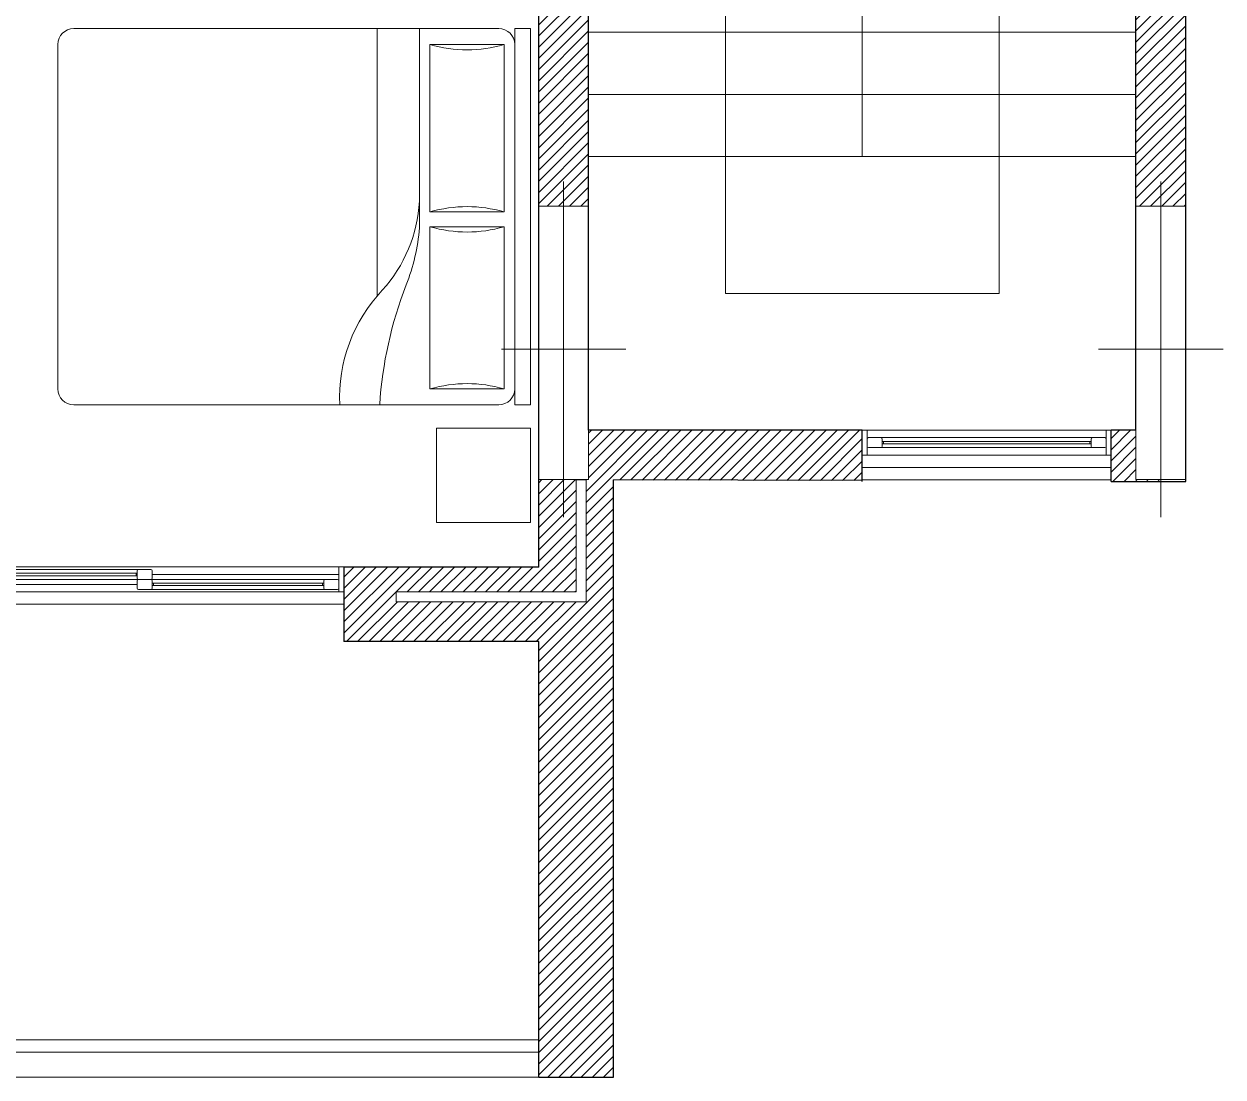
# Model space of a CAD drawing. Header units: millimetres. Extents: x 5985 to 6342, y 1020 to 1088.
# Drawn here: x 6167.308 to 6172.127, y 1068.685 to 1072.918 of the extents above; entities that cross this region are included whole.
import ezdxf

# ---------------------------------------------------------------- set-up
doc = ezdxf.new("R2010")
doc.units = ezdxf.units.MM
for name, color, linetype, lineweight in [('03_CIVIL EXIST A DECLARAR', 6, 'Continuous', 15), ('07_CIVIL VISTAS MEDIA', 251, 'Continuous', 5), ('08_CIVIL VISTAS FINO', 143, 'Continuous', 9), ('09_CIVIL PROYECCIONES', 230, 'Continuous', 5), ('COLUMNAS_EJES', 252, 'Continuous', 9), ('MISC MUEBLES', 143, 'Continuous', 9), ('MUROS', 131, 'Continuous', 9), ('PILAR_HORMIGON', 2, 'Continuous', 20)]:
    doc.layers.add(name, color=color, linetype=linetype, lineweight=lineweight)
doc.layers.add('Paredes', color=250, linetype='Continuous')

# ---------------------------------------------------------------- blocks, each defined once
blk = doc.blocks.new('Ejes de la columna')
at = {"layer": 'COLUMNAS_EJES'}
for p, q in [((0, -0.5), (0, 0.5)), ((-0.5, 0), (0.5, 0))]:
    blk.add_line(p, q, dxfattribs=at)
blk = doc.blocks.new('ventana 1.6')
at = {"layer": '07_CIVIL VISTAS MEDIA', "linetype": 'Continuous'}
for p, q in [((924.7824, -27.1404), (924.0924, -27.1404)), ((924.0924, -27.1404), (924.7824, -27.1404)), ((924.7824, -27.1504), (924.0924, -27.1504)), ((924.0974, -27.1404), (924.0974, -27.1504)), ((924.7774, -27.1404), (924.7774, -27.1504)), ((925.5324, -27.1804), (924.8424, -27.1804)), ((924.8424, -27.1804), (925.5324, -27.1804)), ((925.5324, -27.1904), (924.8424, -27.1904)), ((924.8474, -27.1804), (924.8474, -27.1904)), ((925.5274, -27.1804), (925.5274, -27.1904)), ((925.6124, -27.2654), (924.0124, -27.2654)), ((925.6124, -27.2654), (924.0124, -27.2654))]:
    blk.add_line(p, q, dxfattribs=at)
at = {"layer": '09_CIVIL PROYECCIONES', "linetype": 'Continuous'}
for p, q in [((925.6124, -27.1154), (924.0124, -27.1154)), ((925.6124, -27.1154), (924.0124, -27.1154)), ((924.0324, -27.1154), (924.0124, -27.1154)), ((924.0124, -27.2154), (924.0124, -27.1154)), ((924.0124, -27.2154), (924.0124, -27.1154)), ((925.5924, -27.1154), (924.0324, -27.1154)), ((924.0324, -27.2154), (924.0324, -27.1154)), ((924.0374, -27.1254), (924.0874, -27.1254)), ((924.0874, -27.1254), (924.7874, -27.1254)), ((924.7874, -27.1254), (924.8374, -27.1254)), ((925.5924, -27.1154), (925.6124, -27.1154)), ((925.5924, -27.1154), (925.5924, -27.2154)), ((925.6124, -27.2154), (925.6124, -27.1154)), ((925.6124, -27.1654), (925.6124, -27.1154)), ((924.0874, -27.1654), (924.0374, -27.1654)), ((924.7874, -27.1654), (924.0874, -27.1654)), ((924.0924, -27.1604), (924.0924, -27.1304)), ((924.0924, -27.1404), (924.0924, -27.1454)), ((924.0924, -27.1404), (924.0924, -27.1504)), ((924.7824, -27.1604), (924.7824, -27.1304)), ((924.7824, -27.1454), (924.7824, -27.1404)), ((924.7824, -27.1404), (924.7824, -27.1504)), ((924.7824, -27.2004), (924.7824, -27.1704)), ((924.8374, -27.1654), (924.7874, -27.1654)), ((924.8374, -27.1654), (924.7874, -27.1654)), ((925.5374, -27.1654), (924.8374, -27.1654)), ((924.8424, -27.1604), (924.8424, -27.1304)), ((924.8424, -27.1454), (925.5924, -27.1454)), ((924.8424, -27.2004), (924.8424, -27.1704)), ((925.5324, -27.2004), (925.5324, -27.1704)), ((925.5874, -27.1654), (925.5374, -27.1654)), ((925.6124, -27.1654), (925.6124, -27.2154)), ((924.0324, -27.2154), (924.0124, -27.2154)), ((924.7824, -27.1854), (924.0324, -27.1854)), ((924.0324, -27.2154), (925.5924, -27.2154)), ((924.7874, -27.2054), (924.8374, -27.2054)), ((924.8374, -27.2054), (925.5374, -27.2054)), ((924.8424, -27.1804), (924.8424, -27.1854)), ((924.8424, -27.1804), (924.8424, -27.1904)), ((925.5324, -27.1854), (925.5324, -27.1804)), ((925.5324, -27.1804), (925.5324, -27.1904)), ((925.5374, -27.2054), (925.5874, -27.2054)), ((925.5924, -27.2154), (925.6124, -27.2154))]:
    blk.add_line(p, q, dxfattribs=at)
for centre, start, end in [((924.0374, -27.1304), 90, 180), ((924.0874, -27.1304), 0, 90), ((924.7874, -27.1304), 90, 180), ((924.8374, -27.1304), 0, 90), ((924.0374, -27.1604), 180, 270), ((924.0874, -27.1604), 270, 0), ((924.7874, -27.1604), 180, 270), ((924.7874, -27.1704), 90, 180), ((924.8374, -27.1604), 270, 0), ((924.8374, -27.1704), 0, 90), ((925.5374, -27.1704), 90, 180), ((925.5874, -27.1704), 0, 90), ((924.7874, -27.2004), 180, 270), ((924.8374, -27.2004), 270, 0), ((925.5374, -27.2004), 180, 270), ((925.5874, -27.2004), 270, 0)]:
    blk.add_arc(centre, 0.005, start, end, dxfattribs=at)

msp = doc.modelspace()

# ---------------------------------------------------------------- hatches: boundary and pattern name
at = {"layer": '07_CIVIL VISTAS MEDIA'}
h = msp.add_hatch(dxfattribs=at)
h.set_pattern_fill('ANSI31', color=18, scale=0.01)
h.set_pattern_definition([(45, (-142.90841, -188.426323), (-0.0224506403, 0.0224506403), [])])
h.paths.add_polyline_path([(6169.5771, 1076.2347), (6168.5613, 1076.2347), (6168.5613, 1076.0347), (6169.3771, 1076.0347), (6169.3771, 1075.0599), (6169.5771, 1075.0599), (6169.5771, 1075.2347), (6170.6771, 1075.2347), (6170.6771, 1076.0847), (6170.7771, 1076.0847), (6170.7771, 1076.2347), (6170.5271, 1076.2347), (6170.5271, 1075.6347), (6169.5771, 1075.6347)])
h.paths.add_polyline_path([(6169.5771, 1075.5347), (6170.5271, 1075.5347), (6170.5271, 1075.3347), (6169.5771, 1075.3347)], flags=16)
h.paths.add_polyline_path([(6169.5771, 1074.4599), (6169.3771, 1074.4599), (6169.3771, 1074.4347), (6168.6771, 1074.4347), (6168.6771, 1074.8347), (6169.3771, 1074.8347), (6169.3771, 1074.9347), (6168.5771, 1074.9347), (6168.5771, 1074.4347), (6167.4771, 1074.4347), (6167.4771, 1074.5347), (6167.4471, 1074.5347), (6167.4471, 1073.9347), (6167.4071, 1073.9347), (6167.4071, 1074.5347), (6167.3771, 1074.5347), (6167.3771, 1073.7347), (6167.4771, 1073.7347), (6167.4771, 1074.3347), (6169.3771, 1074.3347), (6169.3771, 1072.185), (6169.5771, 1072.185)])
h.paths.add_polyline_path([(6171.9771, 1074.4599), (6171.7771, 1074.4599), (6171.7771, 1072.185), (6171.9771, 1072.185)])
h.paths.add_polyline_path([(6170.6771, 1071.2847), (6169.5771, 1071.2847), (6169.5771, 1071.0861), (6169.5671, 1071.0861), (6169.5671, 1070.5947), (6168.8036, 1070.5947), (6168.8036, 1070.6347), (6169.5271, 1070.6347), (6169.5271, 1071.0861), (6169.3771, 1071.0861), (6169.3771, 1070.7347), (6168.5936, 1070.7347), (6168.5936, 1070.6347), (6168.5936, 1070.4347), (6169.3771, 1070.4347), (6169.3771, 1068.6847), (6169.6771, 1068.6847), (6169.6771, 1071.0847), (6170.6771, 1071.0819)])
h = msp.add_hatch(dxfattribs=at)
h.set_pattern_fill('ANSI31', color=18, scale=0.01)
h.paths.add_polyline_path([(6171.7771, 1071.2847), (6171.6771, 1071.2847), (6171.6771, 1071.2347), (6171.6771, 1071.1847), (6171.6771, 1071.079), (6171.8771, 1071.079), (6171.8771, 1071.0861), (6171.7771, 1071.0861)])

# ---------------------------------------------------------------- linework, layer by layer
at = {"layer": '03_CIVIL EXIST A DECLARAR'}
for p, q in [((6170.1271, 1071.8347), (6170.1271, 1074.1347)), ((6171.2271, 1074.1347), (6171.2271, 1071.8347)), ((6171.2271, 1071.8347), (6170.1271, 1071.8347)), ((6169.5271, 1071.0847), (6169.5271, 1070.6347)), ((6169.5671, 1071.0847), (6169.5271, 1071.0847)), ((6169.5671, 1071.0847), (6169.5671, 1070.5947)), ((6169.5271, 1070.6347), (6168.8036, 1070.6347)), ((6168.8036, 1070.5947), (6168.8036, 1070.6347)), ((6169.5671, 1070.5947), (6168.8036, 1070.5947))]:
    msp.add_line(p, q, dxfattribs=at)
at = {"layer": '07_CIVIL VISTAS MEDIA'}
for p, q in [((6170.6771, 1074.1347), (6170.6771, 1072.3847)), ((6170.6771, 1072.8847), (6171.7771, 1072.8847)), ((6170.6771, 1072.6347), (6171.7771, 1072.6347)), ((6171.7771, 1072.3847), (6169.5771, 1072.3847)), ((6171.6771, 1071.0847), (6170.6771, 1071.0847)), ((6150.3771, 1068.6847), (6169.3771, 1068.6847))]:
    msp.add_line(p, q, dxfattribs=at)
at = {"layer": '08_CIVIL VISTAS FINO'}
for p, q in [((6169.5771, 1072.8847), (6170.6771, 1072.8847)), ((6169.5771, 1072.6347), (6170.6771, 1072.6347)), ((6150.3771, 1068.8347), (6169.3771, 1068.8347)), ((6150.3771, 1068.7847), (6169.3771, 1068.7847))]:
    msp.add_line(p, q, dxfattribs=at)
at = {"layer": 'MISC MUEBLES'}
for p, q in [((6169.2165, 1072.8988), (6167.508, 1072.8988)), ((6168.7272, 1071.8259), (6168.7272, 1072.8988)), ((6168.8974, 1072.0983), (6168.8974, 1072.8988)), ((6169.2803, 1071.3868), (6169.2803, 1072.8988)), ((6169.2803, 1072.8988), (6169.3441, 1072.8988)), ((6169.3441, 1071.3868), (6169.3441, 1072.8988)), ((6167.4441, 1072.835), (6167.4441, 1071.4506)), ((6168.9399, 1072.1622), (6168.9399, 1072.835)), ((6168.9399, 1072.835), (6169.2378, 1072.835)), ((6169.2378, 1072.835), (6169.2378, 1072.1622)), ((6169.2378, 1072.1622), (6168.9399, 1072.1622)), ((6168.9399, 1071.4506), (6168.9399, 1072.1025)), ((6168.9399, 1072.1025), (6169.2378, 1072.1025)), ((6169.2378, 1072.1025), (6169.2378, 1071.4506)), ((6169.2378, 1071.4506), (6168.9399, 1071.4506)), ((6167.508, 1071.3868), (6169.2165, 1071.3868)), ((6169.2803, 1071.3868), (6169.3441, 1071.3868)), ((6168.9661, 1071.2923), (6169.3441, 1071.2923)), ((6168.9661, 1070.9143), (6168.9661, 1071.2923)), ((6169.3441, 1070.9143), (6169.3441, 1071.2923)), ((6171.6771, 1071.2847), (6170.6771, 1071.2847)), ((6171.6771, 1071.2847), (6170.6771, 1071.2847)), ((6170.6971, 1071.2847), (6170.6771, 1071.2847)), ((6170.6771, 1071.1847), (6170.6771, 1071.2847)), ((6170.6771, 1071.1847), (6170.6771, 1071.2847)), ((6170.6971, 1071.1847), (6170.6971, 1071.2847)), ((6171.6571, 1071.2847), (6171.6771, 1071.2847)), ((6171.6571, 1071.2847), (6171.6571, 1071.1847)), ((6171.6771, 1071.1847), (6171.6771, 1071.2847)), ((6171.6771, 1071.2347), (6171.6771, 1071.2847)), ((6170.7021, 1071.2547), (6170.7521, 1071.2547)), ((6170.7521, 1071.2147), (6170.7021, 1071.2147)), ((6170.7521, 1071.2547), (6171.6021, 1071.2547)), ((6171.6021, 1071.2147), (6170.7521, 1071.2147)), ((6170.7571, 1071.2197), (6170.7571, 1071.2497)), ((6171.5971, 1071.2397), (6170.7571, 1071.2397)), ((6170.7571, 1071.2397), (6170.7571, 1071.2347)), ((6170.7571, 1071.2397), (6171.5971, 1071.2397)), ((6170.7571, 1071.2397), (6170.7571, 1071.2297)), ((6171.5971, 1071.2297), (6170.7571, 1071.2297)), ((6170.7621, 1071.2397), (6170.7621, 1071.2297)), ((6171.5921, 1071.2397), (6171.5921, 1071.2297)), ((6171.5971, 1071.2197), (6171.5971, 1071.2497)), ((6171.5971, 1071.2347), (6171.5971, 1071.2397)), ((6171.5971, 1071.2397), (6171.5971, 1071.2297)), ((6171.6021, 1071.2547), (6171.6521, 1071.2547)), ((6171.6521, 1071.2147), (6171.6021, 1071.2147)), ((6171.6571, 1071.2197), (6171.6571, 1071.2497)), ((6171.6771, 1071.2347), (6171.6771, 1071.1847)), ((6170.6771, 1071.1847), (6171.6571, 1071.1847)), ((6170.6971, 1071.1847), (6170.6771, 1071.1847)), ((6171.6571, 1071.1847), (6171.6771, 1071.1847)), ((6171.6771, 1071.1347), (6170.6771, 1071.1347)), ((6171.6771, 1071.1347), (6170.6771, 1071.1347)), ((6168.9661, 1070.9143), (6169.3441, 1070.9143))]:
    msp.add_line(p, q, dxfattribs=at)
for centre, radius, start, end in [((6167.508, 1072.835), 0.0638, 90, 180), ((6169.2165, 1072.835), 0.0638, 0, 90), ((6169.0888, 1073.3456), 0.5319, 253.7398, 286.2602), ((6168.3167, 1072.2368), 0.5815, 317.9342, 356.8337), ((6169.0888, 1071.6515), 0.5319, 73.7398, 106.2602), ((6168.1231, 1072.1564), 0.7765, 338.2324, 355.7082), ((6169.0888, 1072.6131), 0.5319, 253.7398, 286.2602), ((6169.2061, 1071.4147), 0.6297, 136.6194, 182.5399), ((6170.3591, 1071.2813), 1.6247, 158.8147, 176.2781), ((6169.0888, 1070.94), 0.5319, 73.7398, 106.2602), ((6167.508, 1071.4506), 0.0638, 180, 270), ((6169.2165, 1071.4506), 0.0638, 270, 0), ((6170.7021, 1071.2497), 0.005, 90, 180), ((6170.7021, 1071.2197), 0.005, 180, 270), ((6170.7521, 1071.2497), 0.005, 0, 90), ((6170.7521, 1071.2197), 0.005, 270, 0), ((6171.6021, 1071.2497), 0.005, 90, 180), ((6171.6021, 1071.2197), 0.005, 180, 270), ((6171.6521, 1071.2497), 0.005, 0, 90), ((6171.6521, 1071.2197), 0.005, 270, 0)]:
    msp.add_arc(centre, radius, start, end, dxfattribs=at)
at = {"layer": 'Paredes', "color": 18}
for p, q in [((6171.9771, 1071.079), (6171.9771, 1077.5347)), ((6171.7771, 1071.2847), (6171.7771, 1077.3347)), ((6169.5771, 1071.2847), (6169.5771, 1075.2347)), ((6169.3771, 1070.7347), (6169.3771, 1074.3347)), ((6170.6771, 1071.2847), (6169.5771, 1071.2847)), ((6170.6771, 1071.079), (6170.6771, 1071.2847)), ((6171.7771, 1071.2847), (6171.6771, 1071.2847)), ((6171.6771, 1071.079), (6171.6771, 1071.2847)), ((6170.6771, 1071.0819), (6169.6771, 1071.0847)), ((6169.6771, 1068.6847), (6169.6771, 1071.0847)), ((6171.6771, 1071.079), (6171.9771, 1071.079)), ((6169.3771, 1070.7347), (6168.5936, 1070.7347)), ((6168.5936, 1070.7347), (6168.5936, 1070.4347)), ((6169.3771, 1070.4347), (6168.5936, 1070.4347)), ((6169.3771, 1068.6847), (6169.3771, 1070.4347)), ((6169.3771, 1068.6847), (6169.6771, 1068.6847))]:
    msp.add_line(p, q, dxfattribs=at)
at = {"layer": 'PILAR_HORMIGON'}
for points in [[(6169.5771, 1072.185), (6169.3771, 1072.185), (6169.3771, 1071.0861), (6169.5771, 1071.0861), (6169.5771, 1072.185)], [(6171.9771, 1072.185), (6171.7771, 1072.185), (6171.7771, 1071.0861), (6171.9771, 1071.0861), (6171.9771, 1072.185)]]:
    msp.add_lwpolyline(points, close=True, dxfattribs=at)

# ---------------------------------------------------------------- block references
at = {"layer": '03_CIVIL EXIST A DECLARAR', "xscale": -0.5, "yscale": 1.35, "rotation": 180}
msp.add_blockref('Ejes de la columna', (6169.4771, 1071.61), dxfattribs=at)
at = {"layer": 'COLUMNAS_EJES', "xscale": -0.5, "yscale": 1.35, "rotation": 180}
msp.add_blockref('Ejes de la columna', (6171.8771, 1071.61), dxfattribs=at)
at = {"layer": 'MUROS', "color": 18}
msp.add_blockref('ventana 1.6', (5242.9812, 1097.8502), dxfattribs=at)

doc.saveas('drawing.dxf')
